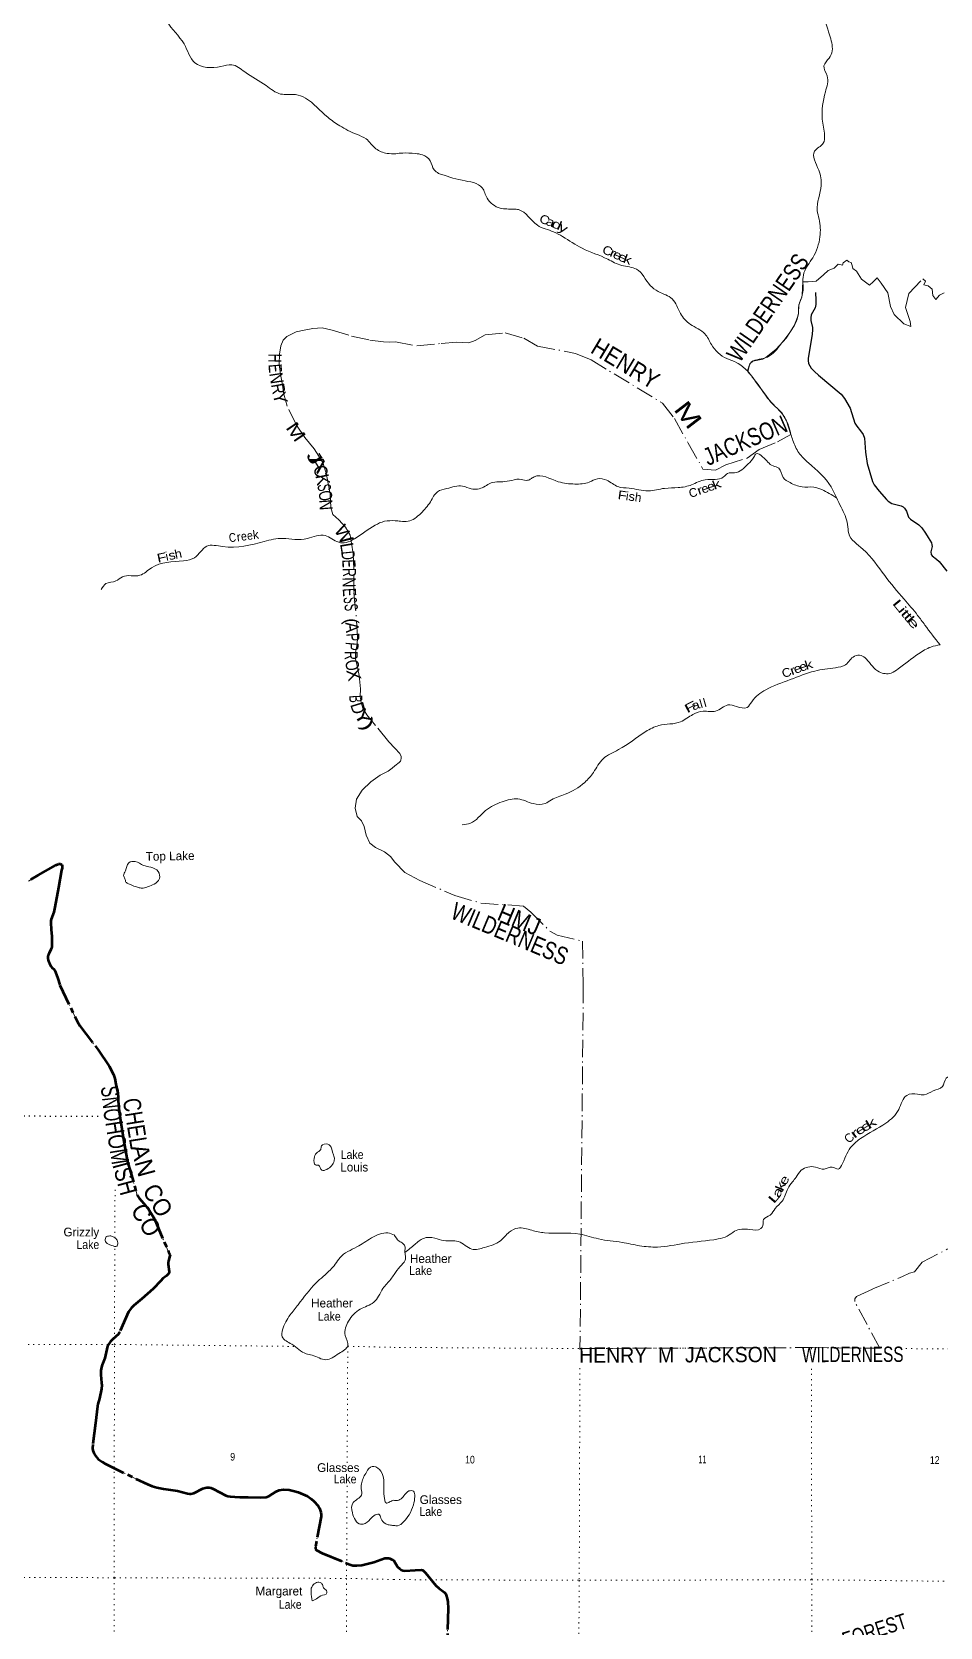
# Model space of a CAD drawing. Header units: feet. Extents: x -248627 to 3, y 0 to 184934.
# Drawn here: x -39183 to -18415, y 123012 to 159480 of the extents above; entities that cross this region are included whole.
import ezdxf
from ezdxf.enums import TextEntityAlignment as Align

# ---------------------------------------------------------------- set-up
doc = ezdxf.new("R2010")
doc.units = ezdxf.units.FT
doc.header["$LTSCALE"] = 80
for name, pattern in [('DOT_DASHED', [7.7, 5, -1.2, 0.3, -1.2]), ('DOTTED', [1.5, 0.3, -1.2]), ('LONG_DASH_SHORT_DASH', [9.9, 6, -1.2, 1.5, -1.2])]:
    doc.linetypes.add(name, pattern=pattern)
for name, color, linetype, lineweight in [('11', 7, 'LONG_DASH_SHORT_DASH', 60), ('29', 7, 'Continuous', 25), ('39', 7, 'Continuous', 13), ('41', 7, 'Continuous', 13), ('44', 7, 'DOT_DASHED', 13), ('6', 7, 'DOTTED', 25), ('7', 7, 'DOTTED', 13)]:
    doc.layers.add(name, color=color, linetype=linetype, lineweight=lineweight)
doc.layers.add('12', color=7, linetype='Continuous')

msp = doc.modelspace()

# ---------------------------------------------------------------- linework, layer by layer
at = {"layer": '11'}
for points in [[(-39208.95, 140105.86), (-39038.49, 140202.91), (-38634.44, 140427.92)], [(-38634.44, 140427.92), (-38583.24, 140456.43), (-38573.13, 140460.2), (-38562.87, 140462.19), (-38547.4, 140462.42), (-38532.92, 140459.75), (-38520.73, 140454.9), (-38512.17, 140449.48), (-38499.11, 140434.6), (-38492.93, 140420.51), (-38489.59, 140403.85), (-38489.51, 140387.28), (-38494.11, 140358.58), (-38503.33, 140313.12), (-38570.61, 139917.75), (-38655.84, 139470.91), (-38681.13, 139352.92), (-38742.91, 139198.52), (-38751.81, 139154.29), (-38752.71, 139111.85), (-38738.52, 138959.59), (-38730.54, 138803.64), (-38726.77, 138581.06), (-38727.84, 138566.32), (-38734.92, 138534.87), (-38747.35, 138503.01), (-38789.59, 138421.14), (-38809.21, 138374.2), (-38815.83, 138343.11), (-38815.34, 138302.72), (-38807.8, 138258.81), (-38800.92, 138234.27), (-38786.92, 138196.08), (-38786.92, 138196.08), (-38768.26, 138155.62), (-38745.03, 138113.39), (-38727.01, 138091.38), (-38676.49, 138046.84), (-38663.24, 138032.89), (-38656.8, 138024.35), (-38653.2, 138018.64), (-38647.64, 138007.2), (-38640.3, 137986.5), (-38590.32, 137839.28), (-38542.67, 137693.36)], [(-38541.51, 137689.81), (-38143.13, 136845.44), (-38089.55, 136759.15), (-37669.29, 136209.94), (-37414.29, 135834.42), (-37317.99, 135642.43), (-37289.68, 135552.72), (-37260.55, 135426.44), (-37216.53, 135219.83), (-37209.45, 135118.31), (-37209.11, 135040.48), (-37188.21, 134799.58), (-37150.46, 134549.33), (-37079.68, 134110.19), (-36994.52, 133651.67), (-36774.75, 132885.69), (-36728.1, 132814.06), (-36623.05, 132699.51), (-36506.31, 132554.36), (-36381.73, 132346.4), (-36059.04, 131592.68), (-36023.77, 131523.81), (-36026.52, 131497.35), (-36056.78, 131382.98), (-36068.6, 131339.66), (-36070.24, 131306.62), (-36043.06, 131138.81), (-36040.29, 131122.46), (-36061.52, 131087.04), (-36105.26, 131039.14), (-36186.58, 130983.16), (-36238.11, 130930.66), (-36410.66, 130742.26), (-36666.5, 130513.03), (-36852.41, 130365.19), (-36907.42, 130311.47), (-36938.09, 130273.7), (-36971.79, 130222.19), (-37177.57, 129754.18), (-37204.72, 129711.8), (-37331.49, 129593.67), (-37381.69, 129541.81), (-37431.24, 129475.7), (-37455.25, 129430.59), (-37514.54, 129157.5), (-37578.71, 129004.7), (-37594.71, 128955.34), (-37609.38, 128874.85), (-37610.02, 128776.2), (-37589.32, 128592.72), (-37586.02, 128543.93), (-37594.04, 128458.15), (-37633.78, 128240.39), (-37675.45, 128105.18), (-37683.31, 128061.87), (-37726.49, 127677.61), (-37791.72, 127186.9), (-37793.43, 127099.43), (-37786.35, 127047.49), (-37760.39, 126971.94), (-37728, 126923.68), (-37663.65, 126853.9), (-37578.71, 126787.79), (-37517.71, 126748.54), (-36539.49, 126277.31), (-36430.78, 126234.15), (-36324.6, 126203.46), (-36172.85, 126173.94), (-35851.49, 126127.82), (-35623.82, 126068.89), (-35575.45, 126058.26), (-35544.66, 126057.78), (-35477.53, 126075.97), (-35272.63, 126179.88), (-35223.88, 126197.56), (-35181.4, 126202.28), (-35131.85, 126202.28), (-35093.14, 126194.78), (-35035.11, 126176.31), (-34747.97, 126017.2), (-34704.78, 126003.96), (-34650.51, 125996.88), (-34539.61, 125987.43), (-34428.41, 125983.22), (-34238.8, 125979.8)], [(-34238.8, 125979.8), (-33953.33, 125974.65), (-33827.03, 125982.71), (-33765.57, 126001.5), (-33598.43, 126113.39), (-33527.37, 126143.25), (-33432.57, 126154.75), (-33303.22, 126147.97), (-33179.43, 126121.96), (-33090.86, 126093.67), (-32883.22, 126003.96), (-32795.95, 125947.73), (-32732.21, 125888.27), (-32639.01, 125783.2), (-32608.56, 125730.66), (-32576.48, 125638.01), (-32565.86, 125584.89), (-32569.7, 125540.46), (-32699.14, 124839.24), (-32694.46, 124795.16), (-32672.19, 124770.22), (-32542.54, 124701.35), (-31914.88, 124444.09), (-31842.66, 124422.13), (-31755.36, 124417.41), (-31635.25, 124428.97), (-31364.16, 124498.67), (-31108.88, 124584.78), (-31079.93, 124587.98), (-31045.72, 124586.8), (-31023.3, 124584.44), (-31000.89, 124577.36), (-30951.34, 124557.29), (-30930.1, 124547.84), (-30907.67, 124531.08)], [(-30907.67, 124531.08), (-30821.16, 124388.82), (-30780.42, 124350.63), (-30740.72, 124323.96), (-30702.22, 124306.76), (-30654.51, 124301.31), (-30416.87, 124314.28), (-30272.21, 124321.24), (-30249.59, 124316.24), (-30234.19, 124304.39), (-30186, 124250.25), (-29943.56, 123959.12), (-29879.31, 123901.88), (-29755.08, 123808.99), (-29727.65, 123779.76), (-29708.69, 123744.19), (-29683.34, 123665.48), (-29671.37, 123587.1), (-29660.34, 123439.53), (-29701.11, 122165.35)]]:
    msp.add_lwpolyline(points, dxfattribs=at)
at = {"layer": '29'}
for points in [[(-21263.14, 153525.62), (-21256.8, 153350.62), (-21255.81, 153250.49), (-21274.51, 153175.59), (-21361.61, 153013.35), (-21372.26, 152944.12), (-21374.3, 152886.3), (-21335.78, 152720.9), (-21331.98, 152674.56), (-21343.51, 152566), (-21435.67, 152020.29), (-21434.57, 151966.42), (-21422.97, 151901.72), (-21363.72, 151795.85), (-21287.55, 151715.39), (-21197.54, 151630.85), (-20678.14, 151198.74), (-20597.51, 151098.7), (-20472.89, 150879.63), (-20362.86, 150536.01), (-20319.85, 150463.47), (-20233.51, 150356.99), (-20172.42, 150277.69), (-20143.05, 150196.2), (-20124.43, 149872.37), (-20081.87, 149610.93), (-19958.71, 149199.94), (-19920.7, 149128.41), (-19806.23, 148979.73), (-19643.43, 148791.29), (-19603.22, 148751.05), (-19519.21, 148700.55), (-19308.74, 148646.56), (-19262.55, 148621.89), (-19230.8, 148590.13), (-19186.3, 148524.04), (-19135.59, 148384.75), (-19091.8, 148339.12), (-18903.24, 148212.67), (-18830.89, 148143.36), (-18746.61, 148021.81), (-18685.86, 147919.53)], [(-18685.86, 147919.53), (-18615.06, 147800.35), (-18604.48, 147751.65), (-18599.79, 147716.28), (-18627.75, 147592.84), (-18619.49, 147535.21), (-18598.13, 147503.91), (-18495.08, 147426.77), (-18439.43, 147370.52), (-18260.16, 147149.53)]]:
    msp.add_lwpolyline(points, dxfattribs=at)
at = {"layer": '39'}
for points in [[(-30843.57, 171783.17), (-30586.86, 171782.73), (-30205.26, 171913.61), (-29860.62, 171927.68), (-29385.54, 171850.19), (-28811.32, 171842.72), (-28563.12, 171903.78), (-28322.25, 172089.97), (-27851.45, 172313.13), (-27556.48, 172446.54), (-27111.19, 172443.88), (-26834.02, 172290.9), (-26448.34, 172088.85), (-26082.9, 171870.78), (-25560.34, 171645.72), (-25267.93, 171343.34), (-24890.24, 171153.45), (-24625.86, 170881.51), (-24080.64, 170398.06), (-23834.47, 170114.12), (-23643.93, 169622.7), (-23481.6, 169131.46), (-23192.56, 168942.09), (-22940.22, 168678.29), (-22720.94, 168277.5), (-22530.91, 168040.3), (-22363.47, 167732.62), (-22103.61, 167377.99), (-22071.84, 166956.12), (-22013.01, 166338.38), (-22112.76, 166165.47), (-22075.79, 165943.31), (-21946.84, 165599.55), (-21808.45, 165148.79), (-21539.87, 164564.1), (-21506.74, 164372.23), (-21393.53, 164093.13), (-21386.02, 164000.27), (-21315.95, 163923.18), (-21389.77, 163705.72), (-21522.48, 163409.93), (-21432.48, 163296.41), (-21280.2, 163150.23), (-21186.86, 162919.66), (-21074.95, 162761.62), (-21148.67, 162560.3), (-21321.25, 162339.4), (-21239.97, 162112.94), (-21170.93, 161860.33), (-21141.79, 161676.55), (-21084.29, 161516.82), (-21143.62, 161365.86), (-21215.37, 161156.45), (-21144.97, 160792.87), (-21122.27, 160542.55), (-21170.38, 160242.21), (-21103.66, 159939.17), (-20945.57, 159411.64), (-20883.24, 159046.08), (-20950.69, 158883.06), (-21070.62, 158706.22), (-20997.43, 158473.76), (-21037.86, 158108.82), (-21108.03, 157485.8), (-21055.79, 157118.29), (-21087.08, 156936.89), (-21285.62, 156754.48), (-21191.46, 156320.13), (-21133.05, 155972.75), (-21223.1, 155394.24), (-21181.93, 155200.31), (-21162.13, 154798.69), (-21328.17, 154317.47), (-21527.69, 153969.62), (-21554.43, 153768.57)], [(-37352.34, 169275.81), (-37218.47, 169033.12), (-37047.64, 168909.9), (-36787.3, 168719.05), (-36287.18, 168547), (-36016.55, 168338.11), (-35925.14, 167929.48), (-35802.16, 167581.73), (-35799.5, 167349.7), (-35740.75, 167150.57), (-35701.12, 166684.86), (-35706.06, 165883.69), (-35741.87, 165665.36), (-35625.73, 165561.71), (-35627.82, 165392.18), (-35569.28, 164684.53), (-35570.52, 164440.34), (-35537.75, 164220.75), (-35611.45, 163612.54), (-35627.61, 163438.81), (-35645.58, 163246.91), (-35635.83, 162924.15), (-35691.95, 162717.7), (-35799.07, 162210.01), (-36047.75, 161383.95), (-36277.84, 160695.3), (-36252.15, 160213.3), (-36095.24, 159720.64), (-35704.11, 159204.33), (-35453.12, 158773.25), (-34861.25, 158691), (-34611.61, 158730.08), (-34315.27, 158565.87), (-33827.67, 158254.44), (-33494.69, 158060.36), (-33155.72, 158047.96), (-32928.9, 157965.72), (-32417.68, 157529.44), (-32143.17, 157334.71), (-31757.74, 157139.19), (-31542.76, 157034.62), (-31316.31, 156809.09), (-31060.97, 156702.95), (-30862.99, 156694.23)], [(-29882.19, 156245.37), (-29986.76, 156324.78), (-30074.18, 156530.66), (-30250.68, 156668.91), (-30417.74, 156700.17), (-30703.79, 156711.97), (-30862.99, 156694.23)], [(-29883.29, 156245.67), (-29343.34, 156088.46), (-28882.94, 155914.21), (-28773.5, 155679.52), (-28474.61, 155451.76), (-28170.48, 155429.76), (-28053.69, 155416.96), (-27624.58, 155061.31), (-27252.7, 154909.78), (-27045.8, 154801.61), (-26602.06, 154534.65), (-26013.15, 154284.98), (-25695.64, 154139.83), (-25357.61, 154057.1), (-25043.45, 153686), (-24858.9, 153545.68), (-24539.52, 153376.31), (-24354.08, 153044.32), (-24123.83, 152794.78), (-23794.66, 152576.92), (-23642.97, 152331.89), (-23295.58, 152011.84), (-23062.01, 151916.65), (-22822.39, 151729.77)], [(-21554.43, 153768.57), (-21567.63, 153462.49), (-21646.92, 153225.84), (-21656.08, 153038.26), (-21736.1, 152794.61), (-22079.48, 152310.42), (-22413.63, 152025.92), (-22752.84, 151906.9), (-22797.78, 151802.25), (-22822.39, 151729.77)], [(-22822.39, 151729.77), (-22576.39, 151417.58), (-22326.58, 151067.04), (-21963.4, 150661.83), (-21826.76, 150274.43)], [(-21826.76, 150274.43), (-21779.94, 150139.71), (-21644.58, 149858.46), (-21422.28, 149627.12), (-20905.66, 149077.26), (-20786.19, 148834.43)], [(-20783.88, 148829.69), (-21119.61, 149016), (-21300.63, 149071.55), (-21572.6, 149079.23), (-21846.07, 149175.7), (-22000.52, 149293.64), (-22106.07, 149506.12), (-22232.71, 149557.32), (-22473.26, 149768.59), (-22621.96, 149838.08), (-22672.79, 149759.7), (-22804.69, 149603.11), (-23114.18, 149399.17), (-23277.47, 149386.02), (-23366.6, 149305.85), (-23784.06, 149243.79), (-24097.07, 149126.62), (-24403.72, 149061.88), (-24714.12, 149045.58), (-25087.23, 148987.28), (-25524.12, 149048.4), (-25783.84, 149084.26), (-26036.86, 149231.04), (-26252.27, 149262.59), (-26436.08, 149187.02), (-26766.78, 149144.62), (-27147.3, 149197.33), (-27694.71, 149309.56), (-27785.71, 149253.61), (-27876.54, 149227.92), (-28037.56, 149257.13), (-28154.53, 149239.68), (-28366.33, 149200.59), (-28723.27, 149152.29), (-28852.68, 149074.38), (-29135, 149035.71), (-29336.14, 149097.44), (-29697.16, 149039.08), (-29905.12, 148967.69), (-30069.68, 148738.67), (-30290.87, 148473.67), (-30578.07, 148291.78), (-30753.35, 148294.85), (-30875.63, 148305.47)], [(-18415.78, 145468.64), (-18762.2, 145919), (-18928.13, 146141.93), (-19240.29, 146511), (-19682.42, 147050.33), (-20178.59, 147652.52), (-20504.9, 148013.61), (-20529.88, 148219.55), (-20678.68, 148613.87), (-20786.19, 148834.43)], [(-30875.63, 148305.47), (-31121.86, 148291.51), (-31334.59, 148200.37), (-31807.03, 147892.45), (-31999.65, 147805.57), (-32166.56, 147811.86), (-32477.48, 147967.78), (-32884.1, 147900.73), (-33172.21, 147875.35), (-33448.83, 147902.56), (-33869.53, 147831.32), (-34822.13, 147713.85), (-35183.23, 147721.97), (-35462.59, 147460.58), (-35713.89, 147391.21), (-36448.18, 147229.74), (-36714.44, 147057.29), (-37109.36, 147024.67), (-37263.55, 146928.13), (-37488.73, 146867.12), (-37596.12, 146734.76)], [(-29345.47, 141351.94), (-29155.84, 141389.14), (-28807.56, 141679.61), (-28429.59, 141879.11), (-28068.53, 141943.53), (-27718.55, 141838.54), (-27446.51, 141840.94), (-27302.96, 141924.82), (-26987.86, 142054.08), (-26540.98, 142321.77), (-26344.18, 142550.59), (-26118.67, 142863.99), (-25766.85, 143071.72), (-25145.82, 143485.64), (-24844.78, 143623.05), (-24348.59, 143708.86), (-24065.51, 143876.64), (-23829.33, 143949.88), (-23547.22, 143952.23), (-23266.31, 144093.8), (-23069.05, 144058.32), (-22829.4, 144036.71), (-22721.84, 144167.21), (-22401.86, 144441.7), (-21840.33, 144674.4), (-21283.06, 144868.79), (-20807.08, 144944.63), (-20574.95, 145013.86), (-20374.32, 145208.36), (-20221.09, 145225.61), (-20100.68, 145142.16), (-19806.21, 144847.85), (-19534.34, 144822.01), (-19370.56, 144919.89), (-18907.1, 145264.15), (-18624.1, 145417.81), (-18414.25, 145469.01)], [(-36729.35, 139913.62), (-36972.4, 140003.76), (-37031.34, 140043.47), (-37056.42, 140119.87), (-37085.51, 140194.21), (-37044.39, 140301.62), (-36969.84, 140484.06), (-36818.92, 140513.98), (-36632.36, 140425.23), (-36464.5, 140384.71), (-36295.95, 140283.66), (-36267.88, 140122.53), (-36389.46, 139996.08), (-36525.96, 139940.08), (-36640.53, 139906.53), (-36733.38, 139913.58)], [(-30651.75, 131576.36), (-30426.58, 131759.42), (-30224.33, 131899.48), (-29972.53, 131904.21), (-29761.37, 131846.65), (-29431.16, 131826.77), (-29124, 131653.8), (-28829.71, 131690.55), (-28470.27, 131843.9), (-28265.68, 132040.4), (-28069.75, 132134.12), (-27751.8, 132084.07), (-27460.08, 132026.09), (-26656.57, 131997.68), (-26224.17, 131886.54), (-25686.84, 131807.11), (-25286.46, 131730.41), (-24879.77, 131700.05), (-24260.9, 131785.51), (-23492.9, 131884.29), (-23281.03, 131949.71), (-23115.21, 132059.72), (-22768.52, 132102.25), (-22514.6, 132123.1), (-22469.89, 132191.41), (-22452.94, 132332.44), (-22301.29, 132432.44), (-22183.58, 132583.03), (-22023.46, 132751.53), (-21896.92, 133033.11), (-21791.27, 133187.79), (-21708.04, 133298.24), (-21588.28, 133454.86), (-21265.57, 133527.76), (-21062.4, 133482.34), (-20884.87, 133529.79), (-20746.17, 133482.69), (-20646.73, 133609.18), (-20426.79, 134017.28), (-20232.46, 134181.57), (-19656.33, 134533.37), (-19360.42, 134846.31), (-19179.26, 135167.93), (-18929.32, 135196.86), (-18776.34, 135179.92), (-18574.39, 135269.58), (-18362.33, 135367.26), (-18272.56, 135560.32), (-18149.39, 135612.09), (-18012.68, 135569.04), (-17919.34, 135685.48), (-17753.75, 135757.19), (-17554.08, 135802.51), (-17440.38, 135955.13), (-17304.51, 136111.66), (-17171.17, 136179.51), (-16947.4, 136212.61), (-16803.7, 136328.78), (-16738.05, 136532.06), (-16801.89, 136637.22), (-16988.64, 136732.96), (-17058.7, 136807.92), (-16965.24, 136944.52), (-16742.96, 137066.33), (-16406.59, 137066.58), (-16074.89, 136955.97), (-15694.5, 136905.59), (-15383.7, 137008.79), (-15097.59, 137366.14), (-14937.43, 137542.71), (-14828.02, 137660.57)], [(-32304.34, 133850.3), (-32365.5, 134017.48), (-32414.03, 134051.56), (-32559.02, 134010.55), (-32578.87, 133931.78), (-32677.31, 133846.6), (-32727.22, 133725.32), (-32696.38, 133578.18), (-32627.8, 133570.42), (-32554.76, 133457.77), (-32439.92, 133476.45), (-32271.34, 133668.88), (-32269.69, 133757.65), (-32304.34, 133850.3)], [(-30891.97, 131973.67), (-31042.86, 132022.1), (-31417.4, 131907.42), (-31753.26, 131702.14), (-32137.36, 131460.31), (-32245.61, 131306.49), (-32357.99, 131176.87), (-32683.4, 130880.84), (-33094.69, 130382.67), (-33277.21, 130147.81), (-33451.23, 129808.08), (-33458.66, 129650.69), (-33240.21, 129478.17), (-32912.72, 129261.76), (-32775.49, 129230.1), (-32460.53, 129122.58), (-32160.71, 129267.18), (-31959.81, 129443.61), (-32017.23, 129681.42), (-31941.95, 130008.6), (-31672.88, 130280.16), (-31365.06, 130438.92), (-31254.73, 130576.61), (-31154.64, 130754.6), (-30978.08, 130965.22), (-30898.92, 131070.55)], [(-37484.15, 131938.47), (-37375.33, 131953.09), (-37219.44, 131794.41), (-37241.31, 131717.65), (-37360.35, 131739.3), (-37433.05, 131767.22), (-37507.99, 131851.61), (-37484.15, 131938.47)], [(-30897.23, 131980.45), (-30786.66, 131837.92), (-30694.37, 131776.95), (-30650.52, 131698.1), (-30655.11, 131601.35), (-30639.61, 131498.46), (-30650.27, 131397.71), (-30765.94, 131251.15), (-30899.02, 131070.42)], [(-30905.8, 125910.96), (-31003.86, 125872.76), (-31080.27, 125848.37), (-31114.81, 125914.79), (-31134.14, 126205.22), (-31236.62, 126616.33), (-31402.23, 126686.19), (-31532.74, 126554.46), (-31638.64, 126319.95), (-31650.15, 126174.64), (-31647.54, 126029.39), (-31838.38, 125857.04), (-31853.57, 125626.98), (-31665, 125363.54), (-31558.22, 125382.18), (-31415.6, 125511.95), (-31300.99, 125589.13), (-31250.61, 125593.39), (-31203.86, 125500.8), (-31092.46, 125376.22), (-31011.69, 125346.32), (-30906.61, 125335.13)], [(-30905.8, 125910.96), (-30880.2, 125904.23), (-30769.09, 125926.83), (-30675.94, 126011.02), (-30562.49, 126123.32), (-30459.79, 126118.75), (-30428.27, 125997.62), (-30457.61, 125804.24), (-30555.61, 125580.97), (-30685.47, 125418.36), (-30822.97, 125328.36), (-30906.61, 125335.13)], [(-32770.81, 123613.39), (-32797.81, 123808.97), (-32784.18, 123928.06), (-32699.87, 124017.21), (-32593.08, 124033.84), (-32540.46, 123985.66), (-32513.96, 123913.15), (-32447.16, 123848.89), (-32436.86, 123794.46), (-32577.71, 123725.23), (-32708.41, 123639.9), (-32770.81, 123613.39)]]:
    msp.add_spline(points, degree=3, dxfattribs=at)
at = {"layer": '44'}
for points in [[(-21552.47, 153766.73), (-21432.88, 153770.07), (-21251.48, 153780.98), (-21080.74, 153923), (-20974.35, 154028.42), (-20837.49, 154079.49), (-20745.16, 154172.73), (-20646.27, 154150.98), (-20628.36, 154203.53), (-20545.95, 154260.4), (-20499.42, 154222.27), (-20446.95, 154212.42), (-20426.47, 154137.84), (-20408.04, 154073.35), (-20325.1, 154011.17), (-20209.38, 153828.05), (-20027.32, 153687.62), (-19949.04, 153766.67), (-19856.71, 153859.91), (-19765.45, 153737.23), (-19607.22, 153515.97), (-19547.39, 153205.47), (-19463.9, 153018.17), (-19241.21, 152807.29), (-19087.72, 152747.44), (-19102.31, 152856.35), (-19208.56, 153176.73), (-19131.35, 153497.93), (-18810.27, 153836.38), (-18749.55, 153782.17), (-18789.49, 153695.22), (-18688.6, 153675.49), (-18599.56, 153601.23), (-18580.76, 153451.98), (-18515.86, 153365.5), (-18431.63, 153464.77), (-18318.95, 153515.72)], [(-21828.15, 150279.13), (-21928.59, 150586.18), (-22036.1, 150768.92), (-22294.76, 151027.03), (-22401.91, 151173.67), (-22813.28, 151718.21), (-22762.31, 151890.69), (-22697.44, 151954.68), (-22468.72, 152000.01), (-22400.58, 152035.29), (-22160.37, 152227.88), (-21937.3, 152479.99), (-21751.92, 152764.29), (-21672.79, 152962.65), (-21654.08, 153051.04), (-21643.36, 153242.02), (-21605.65, 153339.95), (-21578.76, 153413.48), (-21567.12, 153468.95), (-21552.47, 153766.73)], [(-30882.11, 143109.11), (-31023.49, 143250.44), (-31326.66, 143626.85), (-31521.63, 143864.21), (-31613.39, 144019.08), (-31653.23, 144148.81), (-31672.77, 144286.24), (-31665.42, 144459.47), (-31699.86, 144766.51), (-31753.5, 145017.44), (-31781.21, 145148.97), (-31782.43, 145296.15), (-31744.59, 145482.94), (-31733.76, 145627.89), (-31779.92, 146269.76), (-31824.39, 146683.81), (-31818.59, 147197.75), (-31834.12, 147544.76), (-31875.67, 147795.47), (-31908.58, 147971.45), (-32011.81, 148158.77), (-32161.8, 148324.77), (-32304.51, 148450.32), (-32349.81, 148610.39), (-32366.03, 148921.13), (-32440.65, 149339.76), (-32527.66, 149637.66), (-32725.28, 149947.65), (-32939.98, 150207.54), (-33130.12, 150487.16), (-33345.41, 150926.48), (-33422.89, 151195.99), (-33462.43, 151446.67), (-33498.79, 151652.94), (-33526.59, 151885.27), (-33522.19, 152114.99), (-33490.4, 152301.89), (-33437.56, 152429.95), (-33351.29, 152515.07), (-33141.62, 152624.16), (-32957.55, 152659.13), (-32757.26, 152699.85), (-32547.42, 152712.18), (-32314.57, 152663.62), (-31871.8, 152526.59), (-31452.36, 152434.33), (-31142.79, 152392.45), (-30994.44, 152389.56), (-30869.34, 152392.72)], [(-30869.34, 152392.72), (-30377.75, 152303), (-29823.57, 152357.97), (-29462.82, 152385.83), (-29188.59, 152374.96), (-29049.71, 152428.05), (-28818.42, 152554.21), (-28356.95, 152600.69), (-27933.02, 152475.47), (-27619.76, 152299.3), (-26752.11, 152131.68), (-26396.61, 151979.92), (-24761.27, 150994.45), (-24491.59, 150642.52), (-24172.58, 150078.93), (-23836.79, 149485.93), (-23552.04, 149460.79), (-23317.54, 149586.49), (-22823.41, 149737.34), (-22555.06, 149934.87), (-22132.44, 150106.29), (-21828.15, 150279.13)], [(-30882.67, 142703.27), (-30782.79, 142774.23), (-30755.57, 142811.94), (-30749.33, 142832.95), (-30740.92, 142878.98), (-30740.92, 142914.6), (-30770.14, 142980.17), (-30882.11, 143109.11)], [(-30885.7, 140496.67), (-30981.03, 140625.04), (-31121.95, 140738.47), (-31325.63, 140836.9), (-31452.79, 140931.93), (-31539.91, 141118.96), (-31582.46, 141317.28), (-31648.61, 141441.45), (-31745.4, 141543.99), (-31792.1, 141736.34), (-31757.99, 141939.33), (-31631.04, 142148.69), (-31435.99, 142336.67), (-31217.37, 142491.96), (-31038.39, 142577.42), (-30941.82, 142646.67), (-30882.67, 142703.27)], [(-39257.25, 140066.28), (-39071.72, 140184.62), (-38581.84, 140457.09), (-38540.92, 140461.59), (-38502.31, 140439.51), (-38489.21, 140394.47), (-38599.44, 139762.73), (-38667.06, 139413.98), (-38752.18, 139150), (-38735.23, 138915.15), (-38726.74, 138588.83), (-38740.32, 138519.62), (-38780.31, 138439.09), (-38813.98, 138355.42), (-38814.46, 138294.78), (-38791.65, 138207.87), (-38748.66, 138119.29), (-38664.53, 138034.41), (-38639.55, 137984.37), (-38547.04, 137706.76)], [(-30885.7, 140496.67), (-30653.33, 140262.48), (-30313.82, 140078.35), (-29509.94, 139740.94), (-28916.43, 139562), (-27940.36, 139495.77), (-27774.44, 139359.3), (-27322.88, 138911.33), (-27169.32, 138833.32), (-26594.13, 138694.65), (-26573.76, 137672.47)], [(-38541.51, 137689.81), (-38143.13, 136845.44), (-38089.55, 136759.15), (-37669.29, 136209.94), (-37414.29, 135834.42), (-37317.99, 135642.43), (-37289.68, 135552.72), (-37260.55, 135426.44), (-37216.53, 135219.83), (-37209.45, 135118.31), (-37209.11, 135040.48), (-37188.21, 134799.58), (-37150.46, 134549.33), (-37079.68, 134110.19), (-36994.52, 133651.67), (-36774.75, 132885.69), (-36728.1, 132814.06), (-36623.05, 132699.51), (-36506.31, 132554.36), (-36381.73, 132346.4), (-36059.04, 131592.68), (-36023.77, 131523.81), (-36026.52, 131497.35), (-36056.78, 131382.98), (-36068.6, 131339.66), (-36070.24, 131306.62), (-36043.06, 131138.81), (-36040.29, 131122.46), (-36061.52, 131087.04), (-36105.26, 131039.14), (-36186.58, 130983.16), (-36238.11, 130930.66), (-36410.66, 130742.26), (-36666.5, 130513.03), (-36852.41, 130365.19), (-36907.42, 130311.47), (-36938.09, 130273.7), (-36971.79, 130222.19), (-37177.57, 129754.18), (-37204.72, 129711.8), (-37331.49, 129593.67), (-37381.69, 129541.81), (-37431.24, 129475.7), (-37455.25, 129430.59), (-37514.54, 129157.5), (-37578.71, 129004.7), (-37594.71, 128955.34), (-37609.38, 128874.85), (-37610.02, 128776.2), (-37589.32, 128592.72), (-37586.02, 128543.93), (-37594.04, 128458.15), (-37633.78, 128240.39), (-37675.45, 128105.18), (-37683.31, 128061.87), (-37726.49, 127677.61), (-37791.72, 127186.9), (-37793.43, 127099.43), (-37786.35, 127047.49), (-37760.39, 126971.94), (-37728, 126923.68), (-37663.65, 126853.9), (-37578.71, 126787.79), (-37517.71, 126748.54), (-36539.49, 126277.31), (-36430.78, 126234.15), (-36324.6, 126203.46), (-36172.85, 126173.94), (-35851.49, 126127.82), (-35623.82, 126068.89), (-35575.45, 126058.26), (-35544.66, 126057.78), (-35477.53, 126075.97), (-35272.63, 126179.88), (-35223.88, 126197.56), (-35181.4, 126202.28), (-35131.85, 126202.28), (-35093.14, 126194.78), (-35035.11, 126176.31), (-34747.97, 126017.2), (-34704.78, 126003.96), (-34650.51, 125996.88), (-34539.61, 125987.43), (-34428.41, 125983.22), (-34238.8, 125979.8)], [(-26573.76, 137672.47), (-26649.82, 129380.84), (-21358.35, 129401.43)], [(-21358.35, 129401.43), (-19796.94, 129385.52), (-20368.17, 130457.56), (-20366.07, 130516), (-20325.75, 130568.37), (-19951.25, 130745.41), (-19276.82, 131024.98), (-19115.75, 131101.43), (-19003.03, 131131.57), (-18827.64, 131357.14), (-18249.76, 131650.91), (-17970.05, 131686.95), (-17851.18, 131791.65), (-17577.05, 132121.94), (-17101.52, 132575), (-16726.99, 132776.22), (-16622.11, 132785.46), (-16509.75, 132749.85), (-16322.88, 132594.51), (-16035.93, 132114.63), (-15945.93, 131769.94), (-15907.92, 131491.98)], [(-34238.8, 125979.8), (-33953.33, 125974.65), (-33827.03, 125982.71), (-33765.57, 126001.5), (-33598.43, 126113.39), (-33527.37, 126143.25), (-33432.57, 126154.75), (-33303.22, 126147.97), (-33179.43, 126121.96), (-33090.86, 126093.67), (-32883.22, 126003.96), (-32795.95, 125947.73), (-32732.21, 125888.27), (-32639.01, 125783.2), (-32608.56, 125730.66), (-32576.48, 125638.01), (-32565.86, 125584.89), (-32569.7, 125540.46), (-32699.14, 124839.24), (-32694.46, 124795.16), (-32672.19, 124770.22), (-32542.54, 124701.35), (-31914.88, 124444.09), (-31842.66, 124422.13), (-31755.36, 124417.41), (-31635.25, 124428.97), (-31364.16, 124498.67), (-31108.88, 124584.78), (-31079.93, 124587.98), (-31045.72, 124586.8), (-31023.3, 124584.44), (-31000.89, 124577.36), (-30951.34, 124557.29), (-30930.1, 124547.84), (-30907.67, 124531.08)], [(-30907.67, 124531.08), (-30821.16, 124388.82), (-30780.42, 124350.63), (-30740.72, 124323.96), (-30702.22, 124306.76), (-30654.51, 124301.31), (-30416.87, 124314.28), (-30272.21, 124321.24), (-30249.59, 124316.24), (-30234.19, 124304.39), (-30186, 124250.25), (-29943.56, 123959.12), (-29879.31, 123901.88), (-29755.08, 123808.99), (-29727.65, 123779.76), (-29708.69, 123744.19), (-29683.34, 123665.48), (-29671.37, 123587.1), (-29660.34, 123439.53), (-29701.11, 122165.35)]]:
    msp.add_lwpolyline(points, dxfattribs=at)
at = {"layer": '6'}
msp.add_lwpolyline([(-61787.28, 134771.29), (-58624.88, 134739.92), (-53314.18, 134705.45), (-47993.55, 134709.36), (-42610.4, 134707.5), (-37583.47, 134692.23)], dxfattribs=at)
at = {"layer": '7'}
for p, q in [((-37285.77, 131906.18), (-37281.52, 133066.84)), ((-31959.77, 129433.53), (-31973.39, 126738.24)), ((-31959.77, 129433.53), (-30900.96, 129406.02)), ((-26649.82, 129380.84), (-26649.99, 129327.07)), ((-21358.28, 129363.09), (-21358.35, 129401.43))]:
    msp.add_line(p, q, dxfattribs=at)
for points in [[(-37316.38, 91784.88), (-37306.67, 92236.82), (-37333.34, 97568.72), (-37312.74, 102958.6), (-37327.13, 108185.09), (-37318.64, 113537.57), (-37301.85, 118833.59), (-37303.26, 124139.62), (-37294.69, 129473.94), (-37286.48, 131713.1)], [(-48048.96, 129491.84), (-42631.46, 129471.98), (-37294.69, 129473.94), (-33171.85, 129428.39)], [(-30900.96, 129406.02), (-26649.82, 129380.84), (-21358.35, 129401.43), (-16057.25, 129347.39)], [(-26651.28, 128929.89), (-26666.93, 124080.79), (-26700.26, 118760.67), (-26677.17, 113446.3), (-26648.03, 108131.9), (-26683.34, 102819.85), (-26744.81, 97509.95), (-26743.82, 92203.76), (-26713.78, 91769.8)], [(-21351.25, 122660.92), (-21349.31, 124095.2), (-21357.58, 128947.95)], [(-31975.9, 126241.48), (-31986.59, 124125.35), (-31989.17, 118807.2), (-32011.98, 113505.1), (-31998.36, 108170.88), (-32018.73, 102876.08), (-31986.16, 97541.04)], [(-30908.26, 124097.82), (-31986.59, 124125.35), (-37303.26, 124139.62), (-42652.23, 124163.83), (-48081.88, 124197.76)], [(-30908.26, 124097.82), (-26666.93, 124080.79), (-21349.31, 124095.2), (-16064.36, 124033.18)]]:
    msp.add_lwpolyline(points, dxfattribs=at)

# ---------------------------------------------------------------- texts
at = {"layer": '12'}
for s, rotation, width, p in [('SNO', 276.431, 0.7, (-37608.75, 135360.97)), ('CHEL', 279.12, 0.8, (-37106.52, 135071.56)), ('HOM', 279.12, 0.8, (-37505.82, 134548.18)), ('ISH', 285.156, 0.85, (-37346.79, 133582.06)), ('CO', 300.775, 0.95, (-36669.77, 132994.87)), ('CO', 300.978, 0.95, (-36937.11, 132542.92))]:
    msp.add_text(s, height=400, rotation=rotation, dxfattribs=dict(at, width=width)).set_placement(p)
msp.add_text('AN', height=400, rotation=285.156, dxfattribs=at).set_placement((-36930.17, 133988.19))
at = {"layer": '41'}
for s, rotation, width, p in [('C', 338.352, 1.15, (-27496.05, 155096.36)), ('a', 338.874, 1.3, (-27360.52, 155044.06)), ('d', 335.742, 1.5, (-27219.2, 154986.64)), ('y', 331.831, 1.5, (-27080.07, 154913.27)), ('C', 337.359, 1.15, (-26057.7, 154387.91)), ('r', 337.359, 1.4, (-25933.31, 154336.21)), ('e', 335.541, 1.3, (-25831.98, 154290.46)), ('e', 335.324, 1.35, (-25711.06, 154234.95)), ('k', 340.182, 1.35, (-25594.47, 154184.26)), ('e', 17.993, 1.15, (-23627.58, 148996.86)), ('k', 21.637, 1.4, (-23489.2, 149044.78)), ('F', 352.127, 1.25, (-25694.75, 148789.64)), ('s', 351.976, 1.1, (-25478.17, 148760.19)), ('r', 19.619, 1.35, (-23876.2, 148909.07)), ('e', 17.146, 1.1, (-23764.47, 148947.83)), ('C', 6.678, 0.85, (-34585.1, 147822.54)), ('e', 7.382, 0.9, (-34323.43, 147854.02)), ('e', 7.382, 0.9, (-34185.75, 147871.02)), ('F', 11.865, 1.35, (-36193.49, 147367.29)), ('s', 12.241, 1.2, (-35960.11, 147419.65)), ('h', 12.241, 1.1, (-35816.21, 147450.87)), ('L', 309.344, 1.85, (-19433.37, 146307.02)), ('i', 309.344, 1.65, (-19354.5, 146205.75)), ('t', 310.452, 1.8, (-19286.93, 146126.74)), ('t', 310.452, 1.8, (-19221.17, 146048.58)), ('l', 310.452, 1.65, (-19169.59, 145985.9)), ('e', 309.997, 1.85, (-19101.63, 145907)), ('C', 20.553, 1.1, (-21891.46, 144740.67)), ('r', 20.3, 1.35, (-21749.89, 144791.08)), ('e', 20.3, 1.2, (-21641.63, 144833.2)), ('e', 19.044, 1.15, (-21517.67, 144877.25)), ('k', 17.276, 1.3, (-21389.95, 144919.32)), ('F', 27.062, 1.7, (-24077.63, 143960.29)), ('a', 18.401, 1.25, (-23976.65, 143995.63))]:
    msp.add_text(s, height=200, rotation=rotation, dxfattribs=dict(at, width=width)).set_placement(p, align=Align.CENTER)
for s, rotation, p in [('i', 351.976, (-25582.14, 148770.18)), ('h', 352.096, (-25331.98, 148739.72)), ('C', 14.134, (-24039.05, 148852.48)), ('k', 7.382, (-34051.44, 147888.43)), ('r', 6.678, (-34443.62, 147837.96)), ('i', 12.241, (-36075.52, 147394.61)), ('l', 16.258, (-23853.43, 144026.4)), ('l', 15.842, (-23768.03, 144046.75))]:
    msp.add_text(s, height=200, rotation=rotation, dxfattribs=at).set_placement(p, align=Align.CENTER)
for s, rotation, p in [('Top Lake', 1, (-36577.72, 140529.9)), ('C', 45.141, (-20493.68, 134056.86))]:
    msp.add_text(s, height=200, rotation=rotation, dxfattribs=at).set_placement(p)
for s, rotation, width, p in [('k', 31.482, 1.75, (-20043.9, 134388.75)), ('r', 36.663, 1.9, (-20379.89, 134169.35)), ('e', 30.812, 1.5, (-20287.79, 134242.92)), ('e', 30.812, 1.5, (-20162.54, 134318.31)), ('k', 67.685, 1.45, (-22009.69, 132965.52)), ('e', 63.036, 1.4, (-21944.2, 133091.97)), ('L', 49.785, 1.9, (-22220.78, 132673.15)), ('a', 63.268, 1.5, (-22094.34, 132807.75))]:
    msp.add_text(s, height=200, rotation=rotation, dxfattribs=dict(at, width=width)).set_placement(p)
at = {"layer": '41', "width": 0.9}
for p in [(-32121.06, 133714.64), (-38164.18, 131656.87), (-30553.81, 131063.56), (-32643.48, 130018.19), (-32282.44, 126298.02), (-30322.19, 125554.02), (-33536.71, 123430.33)]:
    msp.add_text('Lake', height=200, dxfattribs=at).set_placement(p)
at = {"layer": '41'}
for s, p in [('Louis', (-32130.48, 133427.4)), ('Grizzly', (-38460.67, 131944.11)), ('Heather', (-30538.9, 131336.54)), ('Heather', (-32798.01, 130319.43)), ('Glasses', (-32659.39, 126557.58)), ('Glasses', (-30315.56, 125825.34)), ('Margaret', (-34069.14, 123735.15))]:
    msp.add_text(s, height=200, dxfattribs=at).set_placement(p)
at = {"layer": '44'}
for s, height, rotation, width, p in [('WILDERNESS', 400, 55.457, 0.8, (-22995.4, 151897.63)), ('HENRY', 400, 328.926, 0.9, (-26435.12, 152161.05)), ('M', 400, 307.463, 1.4, (-24524.7, 150850.14)), ('JACKSON', 400, 23.536, 0.8, (-23720.04, 149554.27)), ('WILDERNESS', 400, 337.231, 0.8, (-29635.23, 139226.41)), ('HMJ', 400, 337.231, 0.9, (-28571.6, 139192.88)), ('HENRY  M  JACKSON', 350, 0.223, 0.95, (-26669.12, 129053.31)), ('WILDERNESS', 350, 0.223, 0.75, (-21571.9, 129066.4)), ('FOREST', 350, 17.785, 0.8, (-20584.49, 122538.57))]:
    msp.add_text(s, height=height, rotation=rotation, dxfattribs=dict(at, width=width)).set_placement(p)
for s, rotation, width, p in [('H', 268.903, 0.7, (-33775.38, 152026.63)), ('E', 274.909, 0.75, (-33766.7, 151776.54)), ('N', 278.491, 0.9, (-33736.51, 151544.16)), ('R', 280.266, 0.85, (-33694.76, 151296.61)), ('M', 304.215, 1.3, (-33269.36, 150252.4)), ('J', 302.518, 1.5, (-32843.11, 149668.61)), ('A', 301.633, 1.55, (-32755.43, 149536.51)), ('C', 286.324, 0.9, (-32719.24, 149399.68)), ('K', 280.871, 0.95, (-32677.08, 149215.79)), ('S', 277.221, 0.6, (-32644.56, 149045.15)), ('O', 280.107, 0.75, (-32614.67, 148851.63)), ('N', 274.1, 0.85, (-32606.97, 148658.41)), ('W', 300.522, 1.1, (-32177.07, 147917.73)), ('D', 275.629, 0.7, (-32099.87, 147498.15)), ('E', 272.562, 0.7, (-32082.8, 147318.41)), ('N', 271.113, 0.8, (-32078.86, 146893.78)), ('R', 270.945, 0.7, (-32072.07, 147120.42)), ('E', 273.841, 0.7, (-32070.58, 146660.68)), ('S', 273.454, 0.55, (-32053.02, 146478.24)), ('S', 276.13, 0.6, (-32031.12, 146311.11)), ('A', 274.113, 0.9, (-32008.23, 145857.83)), ('P', 265.284, 0.7, (-32012.68, 145444.51)), ('P', 274.113, 0.7, (-31991.52, 145631.24)), ('R', 270.475, 0.7, (-32031.85, 145223.01)), ('O', 281.897, 0.8, (-32002.05, 144971.93)), ('X', 282.066, 1.05, (-31967.46, 144753.51)), ('B', 272.967, 0.65, (-31924.09, 144224.6)), ('D', 287.072, 0.9, (-31867.82, 143976.87)), ('Y', 300.647, 1.4, (-31741.47, 143740.29)), (')', 309.4, 1.55, (-31605.03, 143562.09))]:
    msp.add_text(s, height=300, rotation=rotation, dxfattribs=dict(at, width=width)).set_placement(p, align=Align.CENTER)
for s, rotation, p in [('Y', 283.515, (-33649.31, 151078.09)), ('I', 285.17, (-32150.79, 147830.42)), ('L', 279.41, (-32120.31, 147668.07)), ('(', 274.113, (-32016.45, 145999.74))]:
    msp.add_text(s, height=300, rotation=rotation, dxfattribs=at).set_placement(p, align=Align.CENTER)
at = {"layer": '7', "width": 0.85}
msp.add_text('9', height=175, dxfattribs=at).set_placement((-34646.77, 126818.78))
at = {"layer": '7'}
for s, width, p in [('10', 0.85, (-29275.72, 126753.63)), ('11', 0.65, (-23941.17, 126759.33)), ('12', 0.85, (-18648.58, 126744.3))]:
    msp.add_text(s, height=175, rotation=359.699, dxfattribs=dict(at, width=width)).set_placement(p)

doc.saveas('drawing.dxf')
